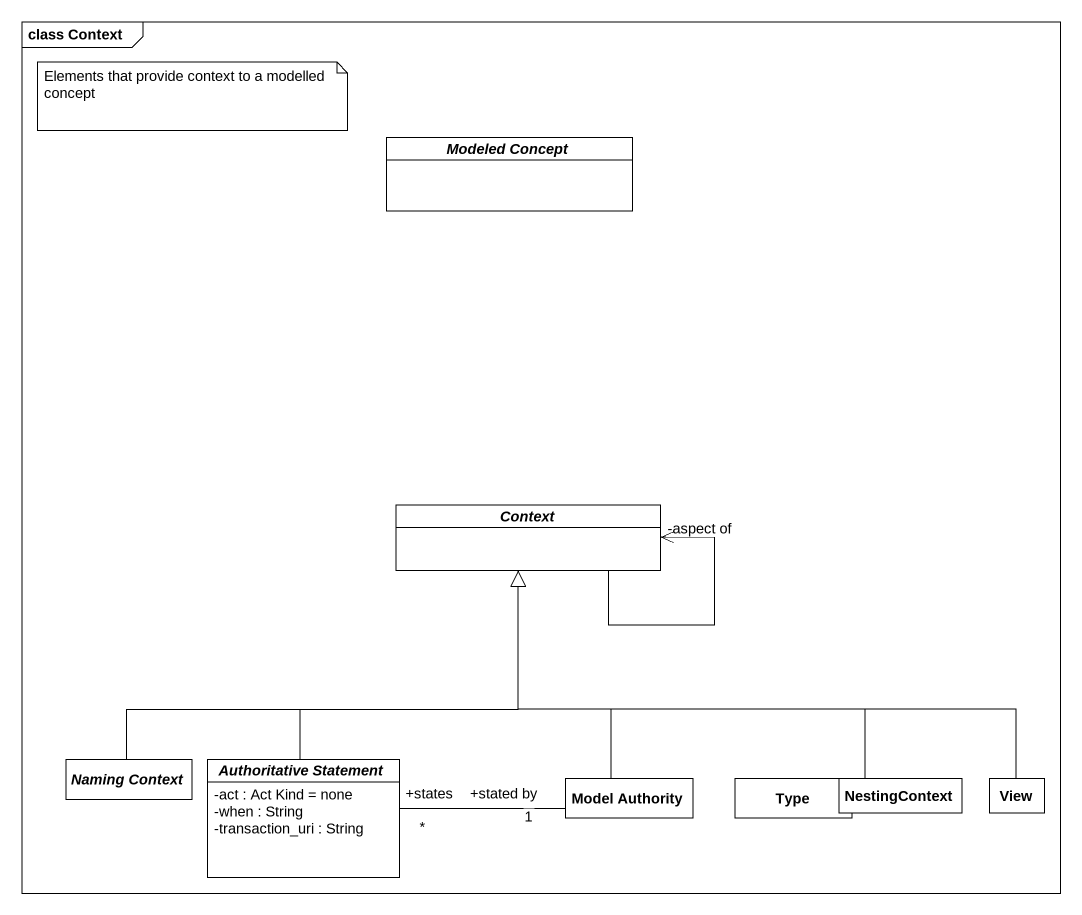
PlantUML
@startuml
mainframe class Context
hide circle
hide empty members
skinparam classAttributeIconSize 0
abstract class "Modeled Concept" as Modeled_Concept
abstract class Context
abstract class "Naming Context" as Naming_Context
abstract class "Authoritative Statement" as Authoritative_Statement {
  -act : Act Kind = none
  -when : String
  -transaction_uri : String
}
class "Model Authority" as Model_Authority
class Type
class NestingContext
class View
Context --> "-aspect of" Context
Naming_Context -up-|> Context
Authoritative_Statement -up-|> Context
Model_Authority -up-|> Context
Model_Authority "+stated by\n1" -left- "+states\n*" Authoritative_Statement
NestingContext -up-|> Context
View -left-|> Context
note as N1
  Elements that provide context to a modelled concept
end note
@enduml
